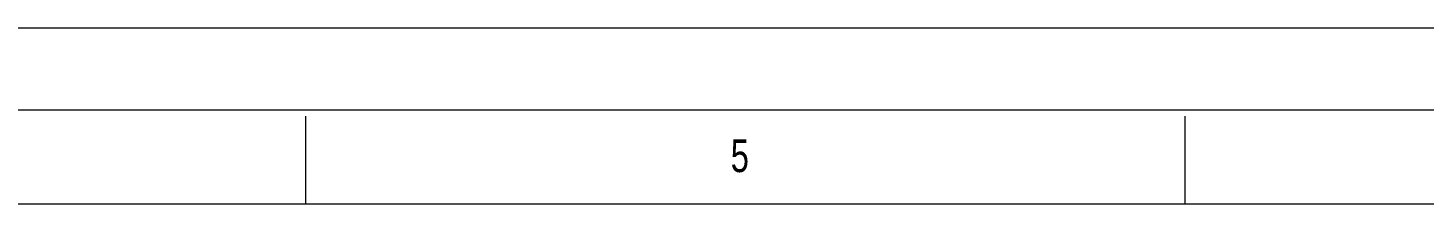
# Model space of a CAD drawing. Header units: millimetres. Extents: x 3220 to 226993, y 817 to 176024.
# Drawn here: x 81746 to 89554, y 175040 to 176024 of the extents above; entities that cross this region are included whole.
import ezdxf

# ---------------------------------------------------------------- set-up
doc = ezdxf.new("R2010")
doc.units = ezdxf.units.MM
doc.styles.add('SLDTEXTSTYLE0', font='TXT', dxfattribs={"width": 0.75})

# ---------------------------------------------------------------- blocks, each defined once
blk = doc.blocks.new('A1 E1-200')
at = {"color": 1, "linetype": 'Continuous', "lineweight": 18}
for p, q in [((-164800, 116400), (0, 116400)), ((-162844, 114440), (-1960, 114440))]:
    blk.add_line(p, q, dxfattribs=at)
at = {"linetype": 'Continuous', "lineweight": 18}
blk.add_line((-163879, 115487), (-937, 115487), dxfattribs=at)
at = {"color": 5, "linetype": 'Continuous', "lineweight": 15}
for p, q in [((-121595, 114439), (-121595, 115419)), ((-111797, 115419), (-111797, 114439))]:
    blk.add_line(p, q, dxfattribs=at)
at = {"color": 5, "linetype": 'Continuous', "lineweight": 15, "insert": (-116859, 115158), "char_height": 363, "attachment_point": 1, "style": 'SLDTEXTSTYLE0'}
blk.add_mtext('5', dxfattribs=at)

msp = doc.modelspace()

# ---------------------------------------------------------------- block references
at = {"xscale": 0.5017310599597968, "yscale": 0.5017310599597968, "zscale": 0.5017310599597968}
msp.add_blockref('A1 E1-200', (144308.2, 117622.2), dxfattribs=at)

doc.saveas('drawing.dxf')
